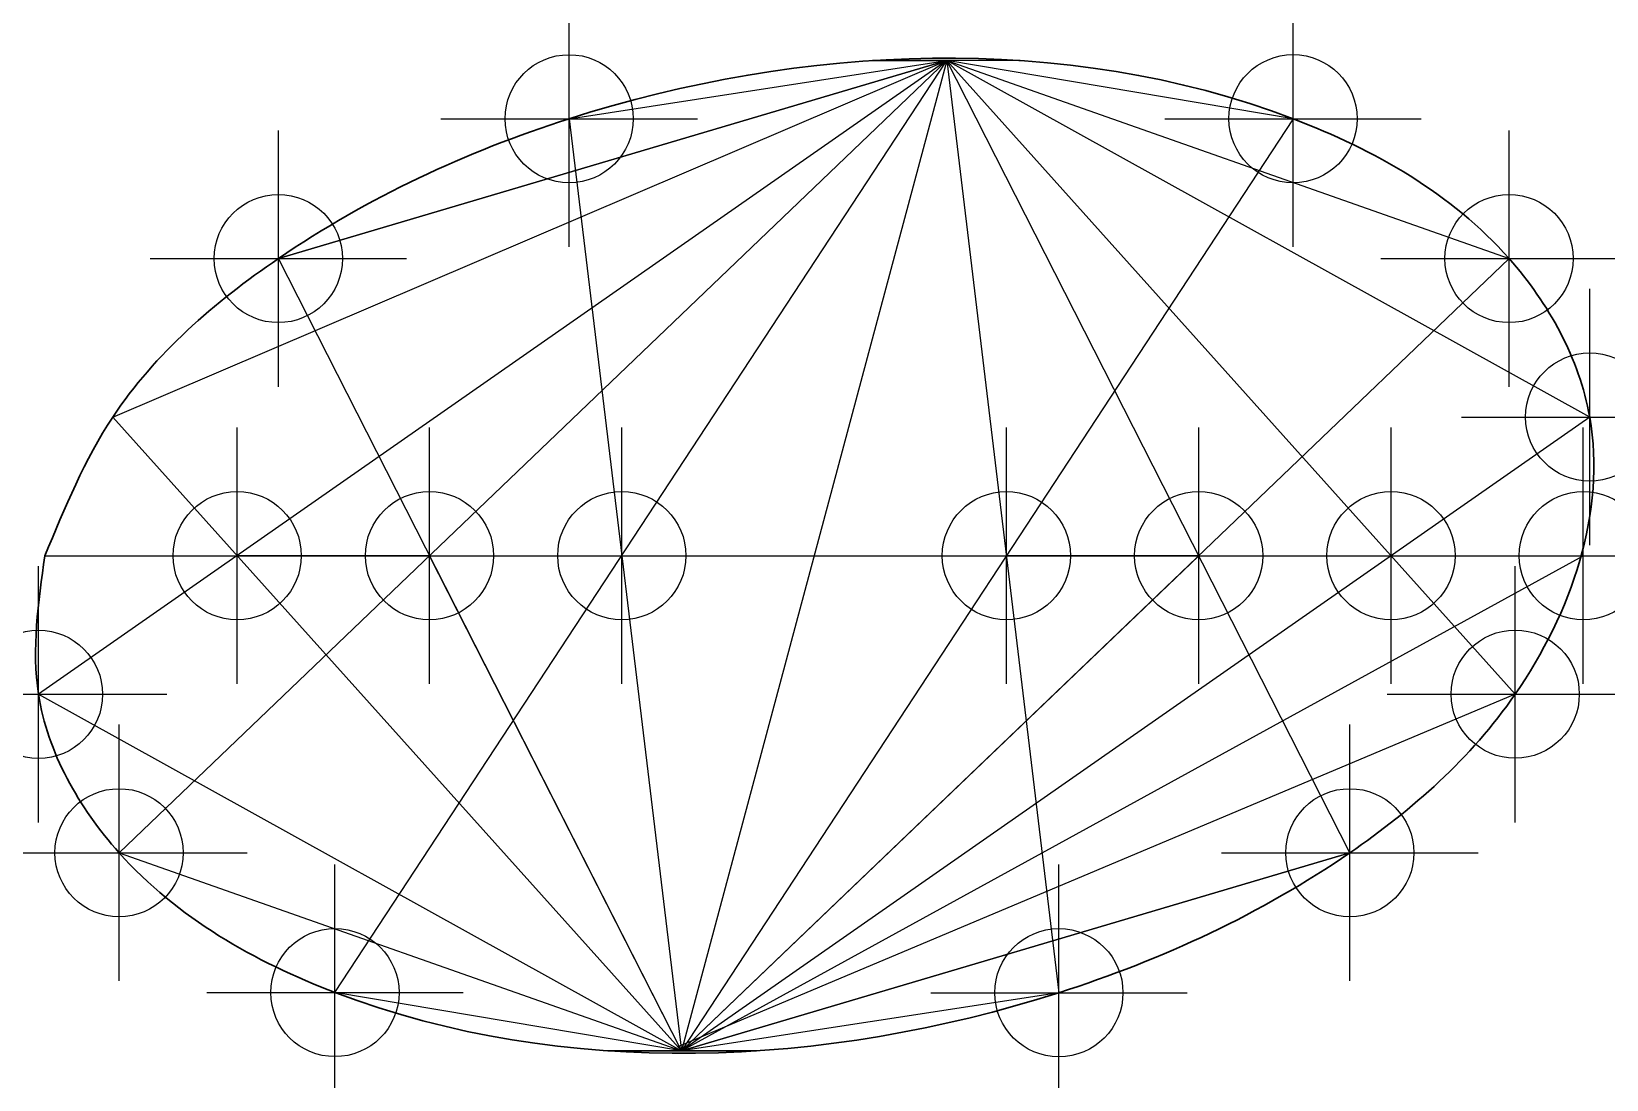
# Model space of a CAD drawing. Header units: inches. Extents: x 19.3 to 90.7, y 14.6 to 28.
# Drawn here: x 78.43 to 90.72, y 19.79 to 27.96 of the extents above.
import ezdxf

# ---------------------------------------------------------------- set-up
doc = ezdxf.new("R2010")
doc.units = ezdxf.units.IN
doc.header["$MEASUREMENT"] = 0
doc.header["$PDMODE"] = 34

msp = doc.modelspace()

# ---------------------------------------------------------------- linework, layer by layer
at = {"color": 252, "true_color": 0x939598}
for p, q in [((85.57191, 27.73783), (78.48676, 22.79229)), ((79.06651, 24.95596), (85.57191, 27.73783)), ((85.57191, 27.73783), (79.11547, 21.5559)), ((80.3578, 26.19235), (85.57191, 27.73783)), ((85.57191, 27.73783), (80.3578, 26.19235)), ((80.79897, 20.46509), (85.57191, 27.73783)), ((82.62587, 27.28317), (85.57191, 27.73783)), ((85.57191, 27.73783), (83.50136, 20.01042)), ((86.14486, 27.73783), (84.99198, 27.73783)), ((84.99198, 27.73783), (85.57191, 27.73783)), ((85.57191, 27.73783), (84.99198, 27.73783)), ((85.57191, 27.73783), (86.44597, 20.46391)), ((88.71547, 21.5559), (85.57191, 27.73783)), ((85.57191, 27.73783), (90.0055, 22.79343)), ((82.62587, 27.28317), (83.50136, 20.01042)), ((88.27289, 27.2834), (83.50136, 20.01042)), ((83.50136, 20.01042), (80.3578, 26.19235)), ((83.50136, 20.01042), (89.9578, 26.19235)), ((79.06651, 24.95596), (83.50136, 20.01042)), ((90.58638, 24.95604), (83.50136, 20.01042)), ((78.53664, 23.87413), (90.53664, 23.87413)), ((78.53664, 23.87413), (84.53664, 23.87413)), ((78.53664, 23.87413), (81.53664, 23.87413)), ((81.53664, 23.87413), (80.03664, 23.87413)), ((83.50136, 20.01042), (81.53664, 23.87413)), ((81.53664, 23.87413), (83.03625, 23.87413)), ((81.53664, 23.87413), (83.03625, 23.87413)), ((83.50136, 20.01042), (90.53664, 23.87413)), ((83.50136, 20.01042), (87.53664, 23.87413)), ((84.53664, 23.87413), (90.53664, 23.87413)), ((87.53664, 23.87413), (86.03619, 23.87413)), ((86.03619, 23.87413), (87.53664, 23.87413)), ((87.53664, 23.87413), (89.03645, 23.87413)), ((78.48676, 22.79229), (83.50136, 20.01042)), ((90.0055, 22.79343), (83.47413, 20.04079)), ((79.11547, 21.5559), (83.50136, 20.01042)), ((88.71547, 21.5559), (83.50136, 20.01042)), ((83.50136, 20.01042), (88.71547, 21.5559)), ((83.50136, 20.01042), (80.79897, 20.46509)), ((86.44597, 20.46391), (83.50136, 20.01042)), ((82.92748, 20.01042), (84.0878, 20.01042)), ((83.50136, 20.01042), (82.92748, 20.01042)), ((84.0878, 20.01042), (83.50136, 20.01042))]:
    msp.add_line(p, q, dxfattribs=at)
for points in [[(88.27289, 27.2834), (85.57191, 27.73783), (89.9578, 26.19235)], [(90.58638, 24.95604), (85.57191, 27.73783)]]:
    msp.add_lwpolyline(points, dxfattribs=at)
at = {"color": 30, "lineweight": 30, "true_color": 0xf8991e}
msp.add_spline([(78.53664, 23.87413), (79.06651, 24.95596), (80.3578, 26.19235), (82.62587, 27.28317), (88.27273, 27.28317), (89.9578, 26.19235), (90.58638, 24.95604), (90.0055, 22.79343), (88.71547, 21.5559), (86.44597, 20.46391), (80.80596, 20.46391), (79.11547, 21.5559), (78.48676, 22.79229), (78.53664, 23.87413)], degree=3, dxfattribs=at)
at = {"color": 252, "true_color": 0x939598}
for p in [(82.62587, 27.28317), (88.27289, 27.2834), (80.3578, 26.19235), (89.9578, 26.19235), (90.58638, 24.95604), (80.03664, 23.87413), (81.53664, 23.87413), (83.03664, 23.87413), (86.03664, 23.87413), (87.53664, 23.87413), (89.03664, 23.87413), (90.53664, 23.87413), (78.48676, 22.79229), (90.0055, 22.79343), (79.11547, 21.5559), (88.71547, 21.5559), (80.79897, 20.46509), (86.44597, 20.46391)]:
    msp.add_point(p, dxfattribs=at)

doc.saveas('drawing.dxf')
